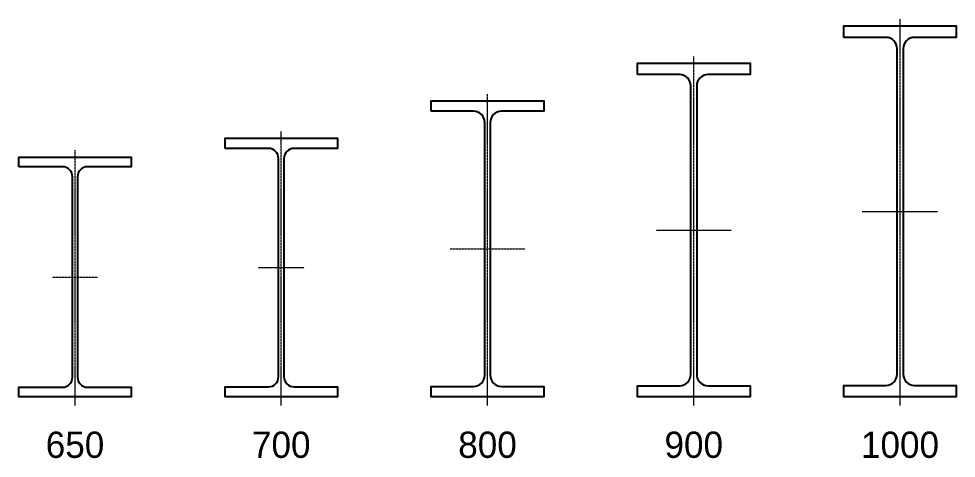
# Model space of a CAD drawing. Header units: millimetres. Extents: x -6949 to 305728, y -55091 to 76684.
# Drawn here: x 487 to 2987, y -45852 to -44680 of the extents above; entities that cross this region are included whole.
import ezdxf
from ezdxf.enums import TextEntityAlignment as Align

# ---------------------------------------------------------------- set-up
doc = ezdxf.new("R2010")
doc.units = ezdxf.units.MM
doc.linetypes.add('TRATTO-PUNTO', pattern=[1, 0.5, -0.25, 0, -0.25])
doc.layers.add('PROIEZIONI finissime - fine lines', color=251, linetype='Continuous', lineweight=9)
doc.layers.add('SEZIONI acciaio - Steel sections', color=220, linetype='Continuous', lineweight=25)
doc.layers.add('SCRITTE - txt', color=252, linetype='Continuous')

msp = doc.modelspace()

# ---------------------------------------------------------------- linework, layer by layer
at = {"layer": 'PROIEZIONI finissime - fine lines', "linetype": 'TRATTO-PUNTO', "ltscale": 0.06}
for p, q in [((2836.6354, -45711.534), (2836.6354, -44680.1426)), ((2286.6354, -45711.534), (2286.6354, -44780.1426)), ((1736.6354, -45711.534), (1736.6354, -44880.1426)), ((1186.6354, -45711.534), (1186.6354, -44980.1426)), ((636.6354, -45711.534), (636.6354, -45030.1426)), ((2736.1354, -45193.8984), (2937.6354, -45193.8984)), ((2186.1354, -45243.8984), (2387.1354, -45243.8984)), ((1636.6354, -45293.8984), (1836.6354, -45293.8984)), ((1125.3854, -45343.8984), (1247.8854, -45343.8984)), ((575.8854, -45368.8984), (697.3854, -45368.8984))]:
    msp.add_line(p, q, dxfattribs=at)
at = {"layer": 'SEZIONI acciaio - Steel sections'}
for points in [[(2686.6354, -44729.8984), (2686.6354, -44698.8984), (2986.6354, -44698.8984), (2986.6354, -44729.8984), (2875.1354, -44729.8984, 0.414213562), (2845.1354, -44759.8984), (2845.1354, -45627.8984, 0.414213562), (2875.1354, -45657.8984), (2986.6354, -45657.8984), (2986.6354, -45688.8984), (2686.6354, -45688.8984), (2686.6354, -45657.8984), (2798.6354, -45657.8984, 0.414213562), (2828.6354, -45627.8984), (2828.6354, -44759.8984, 0.414213562), (2798.6354, -44729.8984), (2686.6354, -44729.8984)], [(2136.6354, -44828.8984), (2136.6354, -44798.8984), (2436.6354, -44798.8984), (2436.6354, -44828.8984), (2324.6354, -44828.8984, 0.414213562), (2294.6354, -44858.8984), (2294.6354, -45628.8984, 0.414213562), (2324.6354, -45658.8984), (2436.6354, -45658.8984), (2436.6354, -45688.8984), (2136.6354, -45688.8984), (2136.6354, -45658.8984), (2248.6354, -45658.8984, 0.414213562), (2278.6354, -45628.8984), (2278.6354, -44858.8984, 0.414213562), (2248.6354, -44828.8984), (2136.6354, -44828.8984)], [(1586.6354, -44926.8984), (1586.6354, -44898.8984), (1886.6354, -44898.8984), (1886.6354, -44926.8984), (1774.1354, -44926.8984, 0.414213562), (1744.1354, -44956.8984), (1744.1354, -45630.8984, 0.414213562), (1774.1354, -45660.8984), (1886.6354, -45660.8984), (1886.6354, -45688.8984), (1586.6354, -45688.8984), (1586.6354, -45660.8984), (1699.1354, -45660.8984, 0.414213562), (1729.1354, -45630.8984), (1729.1354, -44956.8984, 0.414213562), (1699.1354, -44926.8984), (1586.6354, -44926.8984)], [(1036.6354, -45025.8984), (1036.6354, -44998.8984), (1336.6354, -44998.8984), (1336.6354, -45025.8984), (1220.8854, -45025.8984, 0.414213562), (1193.8854, -45052.8984), (1193.8854, -45634.8984, 0.414213562), (1220.8854, -45661.8984), (1336.6354, -45661.8984), (1336.6354, -45688.8984), (1036.6354, -45688.8984), (1036.6354, -45661.8984), (1152.3854, -45661.8984, 0.414213562), (1179.3854, -45634.8984), (1179.3854, -45052.8984, 0.414213562), (1152.3854, -45025.8984)], [(486.6354, -45074.8984), (486.6354, -45048.8984), (786.6354, -45048.8984), (786.6354, -45074.8984), (670.3854, -45074.8984, 0.414213562), (643.3854, -45101.8984), (643.3854, -45635.8984, 0.414213562), (670.3854, -45662.8984), (786.6354, -45662.8984), (786.6354, -45688.8984), (486.6354, -45688.8984), (486.6354, -45662.8984), (602.8854, -45662.8984, 0.414213562), (629.8854, -45635.8984), (629.8854, -45101.8984, 0.414213562), (602.8854, -45074.8984)]]:
    msp.add_lwpolyline(points, format="xyb", close=True, dxfattribs=at)

# ---------------------------------------------------------------- texts
at = {"layer": 'SCRITTE - txt'}
for s, p in [('650', (636.6354, -45851.2678)), ('700', (1186.6354, -45851.2678)), ('800', (1736.6354, -45851.2678)), ('900', (2286.6354, -45851.2678)), ('1000', (2836.6354, -45851.2678))]:
    msp.add_text(s, height=70, dxfattribs=at).set_placement(p, align=Align.CENTER)

doc.saveas('drawing.dxf')
